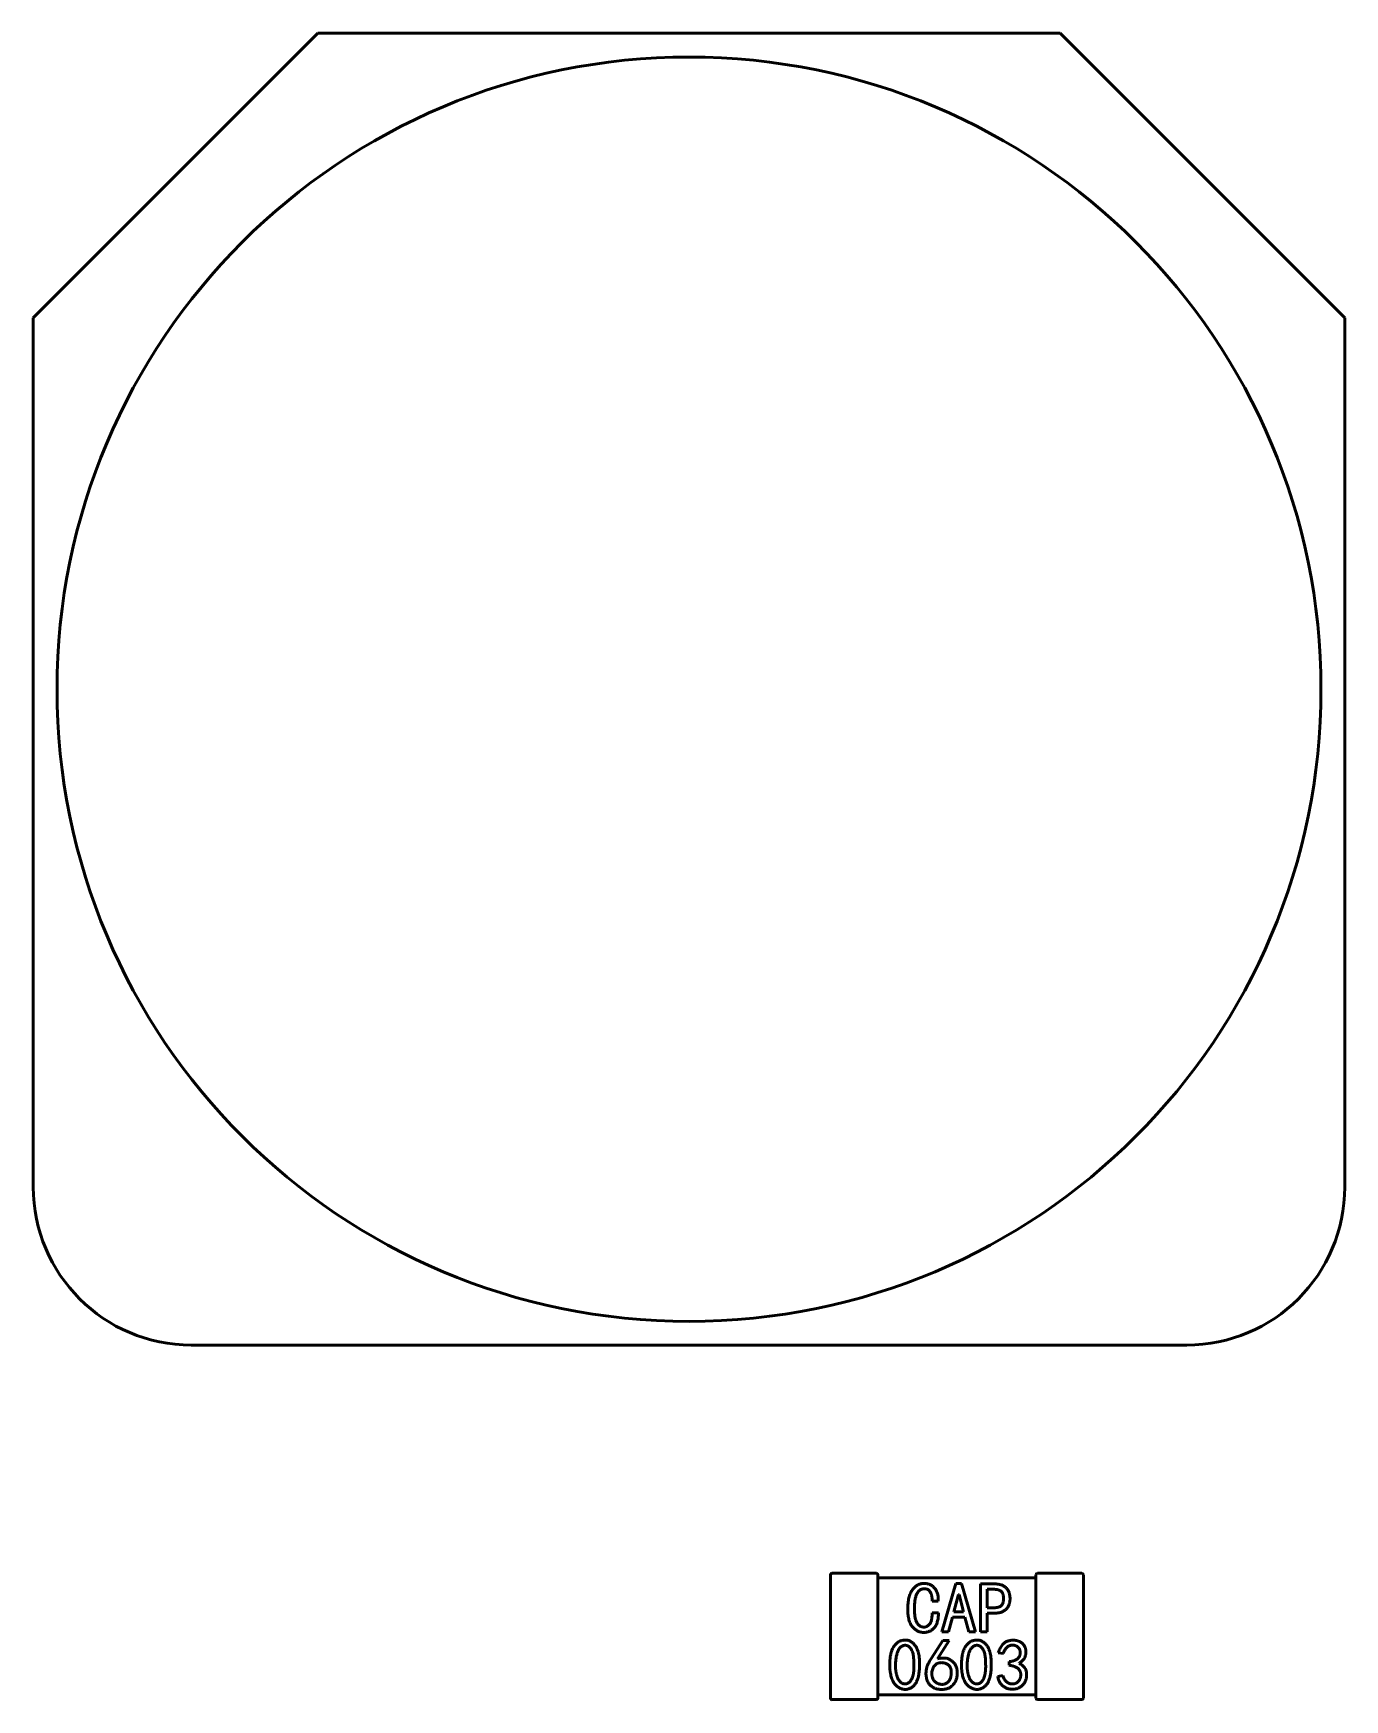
# Model space of a CAD drawing. Header units: inches. Extents: x 5.31 to 11.69, y 3.53 to 7.47.
# Drawn here: x 6.5418 to 6.8686, y 5.4417 to 5.8568 of the extents above; entities that cross this region are included whole.
import ezdxf

# ---------------------------------------------------------------- set-up
doc = ezdxf.new("R2010")
doc.units = ezdxf.units.IN
doc.header["$MEASUREMENT"] = 0
doc.layers.add('Visible (ANSI)', color=7, linetype='Continuous', lineweight=50)

msp = doc.modelspace()

# ---------------------------------------------------------------- linework, layer by layer
at = {"layer": 'Visible (ANSI)'}
for p, q in [((6.54178, 5.78596), (6.61265, 5.85683)), ((6.61265, 5.85683), (6.79769, 5.85683)), ((6.79769, 5.85683), (6.86855, 5.78596)), ((6.54178, 5.56943), (6.54178, 5.78596)), ((6.86855, 5.78596), (6.86855, 5.56943)), ((6.82918, 5.53006), (6.58115, 5.53006)), ((6.74044, 5.44212), (6.74044, 5.47283)), ((6.74083, 5.47322), (6.75186, 5.47322)), ((6.75225, 5.47283), (6.75225, 5.44212)), ((6.79162, 5.47204), (6.75225, 5.47204)), ((6.79162, 5.44212), (6.79162, 5.47283)), ((6.79202, 5.47322), (6.80304, 5.47322)), ((6.80343, 5.47283), (6.80343, 5.44212)), ((6.7682, 5.45862), (6.77169, 5.47069)), ((6.77231, 5.4679), (6.7712, 5.46364)), ((6.77169, 5.47069), (6.77308, 5.47069)), ((6.77245, 5.4679), (6.77231, 5.4679)), ((6.77357, 5.46364), (6.77245, 5.4679)), ((6.77308, 5.47069), (6.77657, 5.45862)), ((6.77783, 5.45862), (6.77783, 5.47055)), ((6.77783, 5.47055), (6.78146, 5.47055)), ((6.77943, 5.46922), (6.77943, 5.46462)), ((6.78104, 5.46922), (6.77943, 5.46922)), ((6.76729, 5.46629), (6.76575, 5.46629)), ((6.76575, 5.46336), (6.76736, 5.46336)), ((6.7712, 5.46364), (6.77357, 5.46364)), ((6.77943, 5.46462), (6.78104, 5.46462)), ((6.78146, 5.46329), (6.77943, 5.46329)), ((6.77943, 5.46329), (6.77943, 5.45862)), ((6.76987, 5.45862), (6.7682, 5.45862)), ((6.77085, 5.46231), (6.76987, 5.45862)), ((6.77392, 5.46231), (6.77085, 5.46231)), ((6.7749, 5.45862), (6.77392, 5.46231)), ((6.77657, 5.45862), (6.7749, 5.45862)), ((6.77943, 5.45862), (6.77783, 5.45862)), ((6.76556, 5.45204), (6.76842, 5.4565)), ((6.77002, 5.4565), (6.76709, 5.4519)), ((6.76842, 5.4565), (6.77002, 5.4565)), ((6.7835, 5.45322), (6.78224, 5.45343)), ((6.78496, 5.45029), (6.78496, 5.4512)), ((6.7821, 5.4475), (6.78336, 5.44771)), ((6.79162, 5.44291), (6.75225, 5.44291)), ((6.75186, 5.44173), (6.74083, 5.44173)), ((6.80304, 5.44173), (6.79202, 5.44173))]:
    msp.add_line(p, q, dxfattribs=at)
msp.add_circle((6.70517, 5.69344), 0.15748, dxfattribs=at)
for centre, radius, start, end in [((6.58115, 5.56943), 0.03937, 180, 270), ((6.82918, 5.56943), 0.03937, 270, 0), ((6.74083, 5.47283), 0.000394, 90, 180), ((6.75186, 5.47283), 0.000394, 0, 90), ((6.79202, 5.47283), 0.000394, 90, 180), ((6.80304, 5.47283), 0.000394, 0, 90), ((6.74083, 5.44212), 0.000394, 180, 270), ((6.75186, 5.44212), 0.000394, 270, 0), ((6.79202, 5.44212), 0.000394, 180, 270), ((6.80304, 5.44212), 0.000394, 270, 0)]:
    msp.add_arc(centre, radius, start, end, dxfattribs=at)
for points, knots in [([(6.75968, 5.4642), (6.75968, 5.46446), (6.75969, 5.46498), (6.75974, 5.46572), (6.75983, 5.46641), (6.75996, 5.46705), (6.76012, 5.46764), (6.76031, 5.46817), (6.76055, 5.46865), (6.76082, 5.46908), (6.76112, 5.46946), (6.76144, 5.46979), (6.76178, 5.47007), (6.76214, 5.4703), (6.76253, 5.47047), (6.76293, 5.4706), (6.76336, 5.47068), (6.76365, 5.47069), (6.7638, 5.47069)], [0, 0, 0, 0, 0.092205, 0.178611, 0.259467, 0.334725, 0.405172, 0.471102, 0.533277, 0.591841, 0.647832, 0.700703, 0.751535, 0.800933, 0.849838, 0.89856, 0.948567, 1, 1, 1, 1]), ([(6.7638, 5.46936), (6.76371, 5.46936), (6.76353, 5.46935), (6.76327, 5.4693), (6.76302, 5.46921), (6.76279, 5.46908), (6.76257, 5.46892), (6.76237, 5.46872), (6.76218, 5.46848), (6.76201, 5.46821), (6.76185, 5.46789), (6.76172, 5.46753), (6.76161, 5.46712), (6.76151, 5.46665), (6.76144, 5.46614), (6.76139, 5.46559), (6.76136, 5.46498), (6.76136, 5.46456), (6.76136, 5.46434)], [0, 0, 0, 0, 0.043892, 0.086511, 0.128347, 0.170523, 0.214318, 0.260033, 0.308106, 0.360057, 0.416389, 0.478289, 0.547099, 0.622845, 0.705838, 0.795901, 0.894045, 1, 1, 1, 1]), ([(6.7638, 5.47069), (6.76392, 5.47069), (6.76417, 5.47068), (6.76453, 5.47062), (6.76488, 5.47053), (6.76521, 5.47041), (6.76552, 5.47025), (6.76581, 5.47005), (6.76609, 5.46981), (6.76635, 5.46954), (6.76659, 5.46924), (6.76679, 5.46891), (6.76696, 5.46854), (6.7671, 5.46815), (6.7672, 5.46772), (6.76726, 5.46727), (6.7673, 5.46679), (6.76729, 5.46646), (6.76729, 5.46629)], [0, 0, 0, 0, 0.059122, 0.116375, 0.172385, 0.227298, 0.282496, 0.338522, 0.395465, 0.4548, 0.515166, 0.576426, 0.639288, 0.70433, 0.772588, 0.844239, 0.919769, 1, 1, 1, 1]), ([(6.76575, 5.46629), (6.76575, 5.46642), (6.76575, 5.46666), (6.76573, 5.46701), (6.76569, 5.46733), (6.76564, 5.46763), (6.76557, 5.46791), (6.76549, 5.46816), (6.76538, 5.46839), (6.76527, 5.4686), (6.76514, 5.46878), (6.765, 5.46893), (6.76483, 5.46907), (6.76466, 5.46918), (6.76446, 5.46926), (6.76426, 5.46932), (6.76403, 5.46936), (6.76388, 5.46936), (6.7638, 5.46936)], [0, 0, 0, 0, 0.090441, 0.174773, 0.254451, 0.328365, 0.397051, 0.461785, 0.522226, 0.579008, 0.633024, 0.68456, 0.734971, 0.785158, 0.835783, 0.888052, 0.942145, 1, 1, 1, 1]), ([(6.78355, 5.46692), (6.78355, 5.46703), (6.78355, 5.46723), (6.78352, 5.46752), (6.78347, 5.46779), (6.7834, 5.46803), (6.78331, 5.46825), (6.7832, 5.46844), (6.78308, 5.4686), (6.78293, 5.46874), (6.78276, 5.46885), (6.78257, 5.46896), (6.78236, 5.46904), (6.78214, 5.46911), (6.78189, 5.46916), (6.78162, 5.4692), (6.78134, 5.46922), (6.78114, 5.46922), (6.78104, 5.46922)], [0, 0, 0, 0, 0.080202, 0.154193, 0.222451, 0.285562, 0.344016, 0.398338, 0.450352, 0.500635, 0.551788, 0.605153, 0.660701, 0.720689, 0.783958, 0.851147, 0.923074, 1, 1, 1, 1]), ([(6.78104, 5.46462), (6.78114, 5.46462), (6.78134, 5.46462), (6.78162, 5.46465), (6.78189, 5.46468), (6.78214, 5.46473), (6.78236, 5.4648), (6.78257, 5.46489), (6.78276, 5.46499), (6.78293, 5.4651), (6.78308, 5.46524), (6.7832, 5.4654), (6.78331, 5.46559), (6.7834, 5.46581), (6.78347, 5.46605), (6.78352, 5.46632), (6.78355, 5.46661), (6.78355, 5.46682), (6.78355, 5.46692)], [0, 0, 0, 0, 0.076926, 0.148853, 0.216042, 0.279311, 0.339299, 0.394847, 0.448212, 0.499365, 0.549648, 0.601662, 0.655984, 0.714438, 0.777549, 0.845807, 0.919798, 1, 1, 1, 1]), ([(6.78146, 5.47055), (6.7816, 5.47055), (6.78188, 5.47054), (6.78228, 5.47049), (6.78266, 5.47042), (6.78301, 5.47032), (6.78334, 5.47018), (6.78364, 5.47001), (6.78393, 5.46981), (6.78418, 5.46958), (6.78442, 5.46932), (6.78461, 5.46904), (6.78478, 5.46874), (6.78492, 5.46842), (6.78503, 5.46808), (6.7851, 5.46771), (6.78515, 5.46732), (6.78516, 5.46706), (6.78516, 5.46692)], [0, 0, 0, 0, 0.072234, 0.140917, 0.206004, 0.268948, 0.329691, 0.388603, 0.447091, 0.505686, 0.564282, 0.62205, 0.680194, 0.739724, 0.800984, 0.864345, 0.930405, 1, 1, 1, 1]), ([(6.78516, 5.46692), (6.78516, 5.46679), (6.78515, 5.46652), (6.7851, 5.46613), (6.78503, 5.46577), (6.78492, 5.46542), (6.78478, 5.4651), (6.78461, 5.4648), (6.78442, 5.46452), (6.78418, 5.46427), (6.78393, 5.46403), (6.78364, 5.46384), (6.78334, 5.46367), (6.78301, 5.46353), (6.78266, 5.46342), (6.78228, 5.46335), (6.78188, 5.4633), (6.7816, 5.46329), (6.78146, 5.46329)], [0, 0, 0, 0, 0.069599, 0.135663, 0.199028, 0.259871, 0.319809, 0.377956, 0.435728, 0.494327, 0.552926, 0.611417, 0.670333, 0.730909, 0.793984, 0.859075, 0.927762, 1, 1, 1, 1]), ([(6.76373, 5.45848), (6.76359, 5.45848), (6.76332, 5.45849), (6.76292, 5.45855), (6.76254, 5.45866), (6.76217, 5.45881), (6.76182, 5.459), (6.76148, 5.45924), (6.76116, 5.45952), (6.76086, 5.45983), (6.76058, 5.4602), (6.76034, 5.46062), (6.76013, 5.46109), (6.75997, 5.46162), (6.75984, 5.46219), (6.75975, 5.46282), (6.75969, 5.46349), (6.75968, 5.46396), (6.75968, 5.4642)], [0, 0, 0, 0, 0.052182, 0.102997, 0.153018, 0.203295, 0.2536, 0.305613, 0.359049, 0.414918, 0.473394, 0.534337, 0.599069, 0.668523, 0.742472, 0.822342, 0.908195, 1, 1, 1, 1]), ([(6.76136, 5.46434), (6.76136, 5.46414), (6.76136, 5.46375), (6.76139, 5.46319), (6.76144, 5.46268), (6.76151, 5.46221), (6.76161, 5.4618), (6.76172, 5.46142), (6.76185, 5.4611), (6.76201, 5.46082), (6.76218, 5.46058), (6.76237, 5.46037), (6.76257, 5.4602), (6.76277, 5.46005), (6.763, 5.45994), (6.76323, 5.45986), (6.76348, 5.45981), (6.76364, 5.4598), (6.76373, 5.4598)], [0, 0, 0, 0, 0.105998, 0.203979, 0.293662, 0.376167, 0.450887, 0.519084, 0.580402, 0.635963, 0.68751, 0.735617, 0.781505, 0.825475, 0.868619, 0.911731, 0.955079, 1, 1, 1, 1]), ([(6.76736, 5.46336), (6.76735, 5.46315), (6.76733, 5.46274), (6.76727, 5.46214), (6.76718, 5.4616), (6.76706, 5.4611), (6.7669, 5.46065), (6.76672, 5.46025), (6.7665, 5.4599), (6.76625, 5.45959), (6.76598, 5.45933), (6.7657, 5.4591), (6.7654, 5.45891), (6.76509, 5.45875), (6.76477, 5.45863), (6.76443, 5.45854), (6.76409, 5.45849), (6.76385, 5.45848), (6.76373, 5.45848)], [0, 0, 0, 0, 0.093421, 0.180389, 0.260863, 0.335247, 0.404408, 0.46896, 0.529335, 0.586259, 0.641015, 0.693927, 0.745261, 0.795433, 0.845873, 0.89626, 0.947433, 1, 1, 1, 1]), ([(6.76373, 5.4598), (6.76379, 5.4598), (6.76392, 5.45981), (6.7641, 5.45985), (6.76429, 5.4599), (6.76447, 5.45998), (6.76464, 5.46009), (6.76481, 5.46021), (6.76497, 5.46036), (6.76513, 5.46053), (6.76528, 5.46074), (6.76541, 5.46099), (6.76552, 5.46128), (6.7656, 5.46162), (6.76567, 5.46199), (6.76572, 5.46241), (6.76575, 5.46287), (6.76575, 5.46319), (6.76575, 5.46336)], [0, 0, 0, 0, 0.041308, 0.082751, 0.124209, 0.166949, 0.210555, 0.256209, 0.304593, 0.355757, 0.410799, 0.471698, 0.539283, 0.614659, 0.697439, 0.789599, 0.890364, 1, 1, 1, 1]), ([(6.75523, 5.45116), (6.75523, 5.45131), (6.75525, 5.45161), (6.75528, 5.45203), (6.75533, 5.45244), (6.75539, 5.45282), (6.75546, 5.45317), (6.75554, 5.4535), (6.75564, 5.45381), (6.75578, 5.45418), (6.75599, 5.45461), (6.75629, 5.45509), (6.75664, 5.45551), (6.75697, 5.45582), (6.75725, 5.45604), (6.75748, 5.45618), (6.75772, 5.45631), (6.75797, 5.45641), (6.75824, 5.45648), (6.75851, 5.45653), (6.7588, 5.45657), (6.7591, 5.45658), (6.7594, 5.45656), (6.75969, 5.45652), (6.75997, 5.45644), (6.76025, 5.45632), (6.76051, 5.45618), (6.76076, 5.45601), (6.761, 5.4558), (6.76123, 5.45556), (6.76145, 5.4553), (6.76165, 5.45502), (6.76183, 5.45473), (6.76198, 5.45442), (6.76212, 5.45409), (6.76224, 5.45375), (6.76234, 5.45339), (6.76245, 5.45288), (6.76254, 5.4522), (6.76261, 5.45135), (6.76262, 5.45051), (6.76261, 5.44996), (6.7626, 5.44971)], [0, 0, 0, 0, 0.0140528, 0.0274087, 0.0400744, 0.052075, 0.0633532, 0.0739166, 0.0839678, 0.0933606, 0.1112888, 0.1286962, 0.1457152, 0.1626615, 0.1710659, 0.1794358, 0.1878402, 0.1962427, 0.2047956, 0.2135112, 0.2225252, 0.2318867, 0.2412553, 0.2504842, 0.2596243, 0.2687757, 0.2780514, 0.2875599, 0.2974542, 0.3078347, 0.31843, 0.3290155, 0.3397633, 0.3506207, 0.3616772, 0.3730279, 0.3846503, 0.3966097, 0.4217152, 0.448414, 0.4768103, 0.5, 0.5, 0.5, 0.5]), ([(6.76122, 5.44933), (6.76122, 5.4495), (6.76123, 5.44989), (6.76122, 5.45049), (6.76121, 5.45113), (6.76117, 5.45173), (6.76113, 5.45231), (6.76106, 5.45286), (6.76092, 5.45338), (6.76074, 5.45388), (6.76055, 5.45427), (6.76036, 5.45455), (6.76022, 5.45474), (6.76006, 5.4549), (6.75989, 5.45503), (6.75971, 5.45514), (6.75951, 5.45521), (6.75931, 5.45526), (6.7591, 5.45529), (6.75889, 5.45528), (6.75868, 5.45524), (6.75847, 5.45518), (6.75827, 5.45509), (6.75808, 5.45496), (6.7579, 5.4548), (6.75773, 5.45462), (6.75756, 5.45441), (6.7574, 5.45416), (6.75725, 5.45389), (6.75712, 5.45358), (6.75701, 5.45324), (6.75691, 5.45287), (6.75682, 5.45247), (6.75675, 5.45204), (6.75671, 5.45174), (6.75669, 5.45158)], [0.5, 0.5, 0.5, 0.5, 0.5216727, 0.5501262, 0.5771551, 0.6029998, 0.6275617, 0.6510642, 0.6739323, 0.6963001, 0.7186409, 0.7294081, 0.7394669, 0.7491362, 0.7582472, 0.7671381, 0.7758003, 0.7847606, 0.7938576, 0.8030133, 0.8119695, 0.8210022, 0.830276, 0.8399106, 0.8500062, 0.8608476, 0.8724556, 0.884813, 0.8980334, 0.9121661, 0.927441, 0.943816, 0.9613154, 0.9799887, 1, 1, 1, 1]), ([(6.77309, 5.45116), (6.7731, 5.45131), (6.77311, 5.45161), (6.77315, 5.45203), (6.7732, 5.45244), (6.77326, 5.45282), (6.77333, 5.45317), (6.77341, 5.4535), (6.77351, 5.45381), (6.77365, 5.45418), (6.77386, 5.45461), (6.77416, 5.45509), (6.77451, 5.45551), (6.77484, 5.45582), (6.77512, 5.45604), (6.77535, 5.45618), (6.77559, 5.45631), (6.77584, 5.45641), (6.77611, 5.45648), (6.77638, 5.45653), (6.77667, 5.45657), (6.77697, 5.45658), (6.77727, 5.45656), (6.77756, 5.45652), (6.77784, 5.45644), (6.77812, 5.45632), (6.77838, 5.45618), (6.77863, 5.45601), (6.77887, 5.4558), (6.7791, 5.45556), (6.77932, 5.4553), (6.77952, 5.45502), (6.77969, 5.45473), (6.77985, 5.45442), (6.77999, 5.45409), (6.78011, 5.45375), (6.78021, 5.45339), (6.78032, 5.45288), (6.78041, 5.4522), (6.78048, 5.45135), (6.78049, 5.45051), (6.78048, 5.44996), (6.78047, 5.44971)], [0, 0, 0, 0, 0.0140528, 0.0274087, 0.0400744, 0.052075, 0.0633532, 0.0739166, 0.0839678, 0.0933606, 0.1112888, 0.1286962, 0.1457152, 0.1626615, 0.1710659, 0.1794358, 0.1878402, 0.1962427, 0.2047956, 0.2135112, 0.2225252, 0.2318867, 0.2412553, 0.2504842, 0.2596243, 0.2687757, 0.2780514, 0.2875599, 0.2974542, 0.3078347, 0.31843, 0.3290155, 0.3397633, 0.3506207, 0.3616772, 0.3730279, 0.3846503, 0.3966097, 0.4217152, 0.448414, 0.4768103, 0.5, 0.5, 0.5, 0.5]), ([(6.77908, 5.44933), (6.77909, 5.4495), (6.7791, 5.44989), (6.77909, 5.45049), (6.77908, 5.45113), (6.77904, 5.45173), (6.779, 5.45231), (6.77893, 5.45286), (6.77879, 5.45338), (6.77861, 5.45388), (6.77842, 5.45427), (6.77823, 5.45455), (6.77809, 5.45474), (6.77793, 5.4549), (6.77776, 5.45503), (6.77758, 5.45514), (6.77738, 5.45521), (6.77718, 5.45526), (6.77697, 5.45529), (6.77675, 5.45528), (6.77654, 5.45524), (6.77634, 5.45518), (6.77614, 5.45509), (6.77595, 5.45496), (6.77577, 5.4548), (6.7756, 5.45462), (6.77542, 5.45441), (6.77527, 5.45416), (6.77512, 5.45389), (6.77499, 5.45358), (6.77488, 5.45324), (6.77477, 5.45287), (6.77469, 5.45247), (6.77462, 5.45204), (6.77458, 5.45174), (6.77456, 5.45158)], [0.5, 0.5, 0.5, 0.5, 0.5216727, 0.5501262, 0.5771551, 0.6029998, 0.6275617, 0.6510642, 0.6739323, 0.6963001, 0.7186409, 0.7294081, 0.7394669, 0.7491362, 0.7582472, 0.7671381, 0.7758003, 0.7847606, 0.7938576, 0.8030133, 0.8119695, 0.8210022, 0.830276, 0.8399106, 0.8500062, 0.8608476, 0.8724556, 0.884813, 0.8980334, 0.9121661, 0.927441, 0.943816, 0.9613154, 0.9799887, 1, 1, 1, 1]), ([(6.78224, 5.45343), (6.78231, 5.45363), (6.78245, 5.45403), (6.78272, 5.45458), (6.78303, 5.45508), (6.78332, 5.45546), (6.78358, 5.45573), (6.78379, 5.4559), (6.78401, 5.45606), (6.78425, 5.45619), (6.78451, 5.45631), (6.78479, 5.45639), (6.78508, 5.45646), (6.78538, 5.45651), (6.78569, 5.45653), (6.78598, 5.45654), (6.78627, 5.45653), (6.78656, 5.4565), (6.78683, 5.45645), (6.78709, 5.45638), (6.78734, 5.45629), (6.78758, 5.45619), (6.7878, 5.45607), (6.78802, 5.45594), (6.78821, 5.45578), (6.78838, 5.45562), (6.78854, 5.45543), (6.78868, 5.45523), (6.7888, 5.45502), (6.78891, 5.45479), (6.78899, 5.45456), (6.78906, 5.45431), (6.7891, 5.45406), (6.78913, 5.45381), (6.78913, 5.45355), (6.78911, 5.45328), (6.78907, 5.45301), (6.78901, 5.45273), (6.78893, 5.45246), (6.78881, 5.45219), (6.78866, 5.45193), (6.78847, 5.45168), (6.78825, 5.45144), (6.788, 5.45121), (6.78772, 5.45099), (6.78751, 5.45085), (6.7874, 5.45078)], [0, 0, 0, 0, 0.047464, 0.092489, 0.135475, 0.176967, 0.19729, 0.217416, 0.237371, 0.257814, 0.278354, 0.299538, 0.321419, 0.344134, 0.367049, 0.388941, 0.410276, 0.431124, 0.451242, 0.470905, 0.490465, 0.509731, 0.528716, 0.547033, 0.565043, 0.582814, 0.600504, 0.618245, 0.636491, 0.654887, 0.673486, 0.691996, 0.710771, 0.729498, 0.74872, 0.768176, 0.78836, 0.809187, 0.830314, 0.851781, 0.873876, 0.896598, 0.920447, 0.945498, 0.97192, 1, 1, 1, 1]), ([(6.78496, 5.4512), (6.78508, 5.45121), (6.78531, 5.45123), (6.78564, 5.4513), (6.78594, 5.45137), (6.78622, 5.45145), (6.78648, 5.45156), (6.78671, 5.45168), (6.78691, 5.45181), (6.78709, 5.45196), (6.78725, 5.45213), (6.78738, 5.4523), (6.78749, 5.45249), (6.78757, 5.45269), (6.78763, 5.4529), (6.78768, 5.45313), (6.78769, 5.45336), (6.78769, 5.45361), (6.78766, 5.45385), (6.78761, 5.45408), (6.78753, 5.45429), (6.78743, 5.45448), (6.7873, 5.45466), (6.78715, 5.45482), (6.78697, 5.45496), (6.78678, 5.45508), (6.78657, 5.45517), (6.78635, 5.45525), (6.78613, 5.4553), (6.78591, 5.45533), (6.78569, 5.45533), (6.78546, 5.4553), (6.78522, 5.45526), (6.78499, 5.45518), (6.78476, 5.45508), (6.78454, 5.45493), (6.78434, 5.45474), (6.78414, 5.45451), (6.78396, 5.45424), (6.78379, 5.45394), (6.78363, 5.4536), (6.78354, 5.45335), (6.7835, 5.45322)], [0, 0, 0, 0, 0.034628, 0.06703, 0.097477, 0.125663, 0.152237, 0.177388, 0.200923, 0.223553, 0.245394, 0.266734, 0.28766, 0.308692, 0.330142, 0.352103, 0.374998, 0.398853, 0.422863, 0.445331, 0.467017, 0.488239, 0.509078, 0.53021, 0.551813, 0.574247, 0.597043, 0.6192, 0.640821, 0.662307, 0.68415, 0.706385, 0.729232, 0.75321, 0.777811, 0.803296, 0.83013, 0.858778, 0.890043, 0.923767, 0.960273, 1, 1, 1, 1]), ([(6.7626, 5.44971), (6.7626, 5.44964), (6.76258, 5.4494), (6.76256, 5.44901), (6.76251, 5.44855), (6.76244, 5.44811), (6.76237, 5.44769), (6.76227, 5.44729), (6.76216, 5.44692), (6.76204, 5.44657), (6.7619, 5.44625), (6.76174, 5.44594), (6.76156, 5.44566), (6.76137, 5.44541), (6.76116, 5.44517), (6.76092, 5.44497), (6.76067, 5.44479), (6.7604, 5.44463), (6.76011, 5.44449), (6.75982, 5.44439), (6.75952, 5.44432), (6.75922, 5.44428), (6.75892, 5.44428), (6.75863, 5.4443), (6.75833, 5.44437), (6.75803, 5.44447), (6.75774, 5.4446), (6.75745, 5.44475), (6.75719, 5.44492), (6.75695, 5.4451), (6.75673, 5.44529), (6.75653, 5.44549), (6.75635, 5.4457), (6.75619, 5.44593), (6.75602, 5.44625), (6.75583, 5.44667), (6.75564, 5.44718), (6.75548, 5.4477), (6.75538, 5.44815), (6.75531, 5.44852), (6.75528, 5.44883), (6.75524, 5.44916), (6.75522, 5.44951), (6.75521, 5.44989), (6.75521, 5.45029), (6.75521, 5.45072), (6.75522, 5.45101), (6.75523, 5.45116)], [0.5, 0.5, 0.5, 0.5, 0.5069884, 0.5221878, 0.5367062, 0.5505651, 0.5637741, 0.5764701, 0.588514, 0.6000702, 0.6111588, 0.621801, 0.6320264, 0.6420439, 0.6518046, 0.6614634, 0.6711588, 0.6808834, 0.6907698, 0.700617, 0.7100661, 0.71942, 0.7286957, 0.7380134, 0.7474266, 0.7571703, 0.7673168, 0.7774938, 0.787206, 0.796546, 0.8056357, 0.8144759, 0.8231814, 0.8317719, 0.840256, 0.8572909, 0.8741886, 0.8912076, 0.9082495, 0.9171735, 0.9268475, 0.9372166, 0.9482852, 0.9600678, 0.9726511, 0.9859602, 1, 1, 1, 1]), ([(6.75669, 5.45158), (6.75667, 5.45142), (6.75665, 5.45111), (6.75662, 5.45065), (6.75661, 5.45021), (6.75662, 5.44977), (6.75664, 5.44935), (6.75669, 5.44894), (6.75675, 5.44855), (6.75683, 5.44817), (6.75692, 5.44781), (6.75703, 5.44747), (6.75715, 5.44716), (6.75729, 5.44688), (6.75744, 5.44663), (6.7576, 5.4464), (6.75778, 5.4462), (6.75798, 5.44603), (6.75818, 5.44589), (6.75838, 5.44578), (6.75859, 5.4457), (6.75879, 5.44565), (6.759, 5.44564), (6.75921, 5.44565), (6.75942, 5.44571), (6.75963, 5.44578), (6.75983, 5.44589), (6.76002, 5.44603), (6.76019, 5.44618), (6.76035, 5.44636), (6.7605, 5.44657), (6.76063, 5.4468), (6.76075, 5.44705), (6.76088, 5.44742), (6.76102, 5.44792), (6.76114, 5.44853), (6.7612, 5.44901), (6.76121, 5.44928), (6.76122, 5.44933)], [0, 0, 0, 0, 0.0202676, 0.0399279, 0.0590087, 0.0775383, 0.0955473, 0.112962, 0.1300407, 0.1466937, 0.1626347, 0.1775955, 0.1917458, 0.2050126, 0.2174759, 0.2293863, 0.2407882, 0.2518054, 0.2623304, 0.2720997, 0.2814187, 0.2903538, 0.2992008, 0.3080477, 0.3171153, 0.3266796, 0.3364489, 0.3462692, 0.3561874, 0.3664994, 0.377178, 0.3883944, 0.4001863, 0.4127835, 0.4389285, 0.4656814, 0.4932039, 0.5, 0.5, 0.5, 0.5]), ([(6.76709, 5.4519), (6.76725, 5.45193), (6.76754, 5.45201), (6.76798, 5.45208), (6.76839, 5.45211), (6.76878, 5.45211), (6.76914, 5.45208), (6.76948, 5.45201), (6.7698, 5.4519), (6.77009, 5.45176), (6.77036, 5.4516), (6.7706, 5.45144), (6.77083, 5.45127), (6.77103, 5.45109), (6.7712, 5.45091), (6.77135, 5.45072), (6.77149, 5.45053), (6.77163, 5.45026), (6.77177, 5.44992), (6.7719, 5.44949), (6.77198, 5.44904), (6.77202, 5.44858), (6.77202, 5.44811), (6.77197, 5.44765), (6.77188, 5.44718), (6.77174, 5.44673), (6.77156, 5.44628), (6.7713, 5.44586), (6.77099, 5.44546), (6.77068, 5.44514), (6.77041, 5.44491), (6.77018, 5.44476), (6.76993, 5.44463), (6.76965, 5.44452), (6.76936, 5.44443), (6.76905, 5.44436), (6.76873, 5.44431), (6.76838, 5.44429), (6.76804, 5.44428), (6.7677, 5.44429), (6.76737, 5.44433), (6.76706, 5.44438), (6.76676, 5.44445), (6.76647, 5.44455), (6.7662, 5.44467), (6.76594, 5.44481), (6.76569, 5.44496), (6.76547, 5.44514), (6.76527, 5.44532), (6.76508, 5.44552), (6.76492, 5.44574), (6.76477, 5.44598), (6.76464, 5.44622), (6.76451, 5.44657), (6.76437, 5.44701), (6.76427, 5.44754), (6.76421, 5.44807), (6.76422, 5.44841), (6.76423, 5.44858)], [0, 0, 0, 0, 0.023391, 0.04518, 0.065609, 0.084817, 0.102822, 0.119949, 0.136431, 0.152468, 0.167973, 0.182535, 0.196417, 0.209572, 0.222069, 0.234088, 0.245597, 0.256768, 0.278695, 0.300859, 0.323262, 0.346264, 0.369442, 0.39262, 0.41585, 0.439388, 0.463147, 0.487371, 0.512473, 0.538732, 0.552193, 0.565797, 0.57983, 0.594241, 0.609268, 0.624866, 0.64131, 0.658654, 0.676074, 0.692739, 0.708959, 0.724686, 0.739873, 0.754897, 0.769525, 0.784131, 0.798412, 0.812372, 0.82606, 0.839566, 0.853089, 0.866663, 0.880351, 0.894428, 0.922259, 0.948904, 0.97477, 1, 1, 1, 1]), ([(6.76423, 5.44858), (6.76424, 5.44874), (6.76427, 5.44906), (6.76435, 5.44951), (6.76446, 5.44992), (6.76461, 5.4503), (6.7648, 5.45068), (6.76501, 5.4511), (6.76527, 5.45155), (6.76546, 5.45187), (6.76556, 5.45204)], [0, 0, 0, 0, 0.130375, 0.252443, 0.364577, 0.470289, 0.579839, 0.704817, 0.844746, 1, 1, 1, 1]), ([(6.7699, 5.45029), (6.76988, 5.45031), (6.7698, 5.45039), (6.76964, 5.45051), (6.76942, 5.45063), (6.76919, 5.45074), (6.76896, 5.45083), (6.76872, 5.45089), (6.76847, 5.45093), (6.76821, 5.45095), (6.76795, 5.45095), (6.76768, 5.45092), (6.76743, 5.45088), (6.76718, 5.45081), (6.76696, 5.45071), (6.76675, 5.45059), (6.76656, 5.45045), (6.76639, 5.45028), (6.76624, 5.45009), (6.76607, 5.4498), (6.7659, 5.44942), (6.76575, 5.44894), (6.76568, 5.44845), (6.76568, 5.44803), (6.76572, 5.44771), (6.76576, 5.44747), (6.76582, 5.44724), (6.7659, 5.44703), (6.766, 5.44682), (6.76611, 5.44663), (6.76624, 5.44645), (6.76634, 5.44633), (6.76639, 5.44628)], [0.5, 0.5, 0.5, 0.5, 0.5048917, 0.5204634, 0.5361737, 0.5515057, 0.5666445, 0.5818531, 0.5972232, 0.612897, 0.6288484, 0.6451769, 0.6613788, 0.6768686, 0.6915922, 0.7061661, 0.7205713, 0.7349773, 0.7498258, 0.7652105, 0.7960952, 0.8262278, 0.8563791, 0.886859, 0.902102, 0.916722, 0.9309749, 0.9449128, 0.9586896, 0.972422, 0.9862277, 1, 1, 1, 1]), ([(6.76639, 5.44628), (6.76645, 5.44622), (6.76656, 5.44612), (6.76673, 5.44598), (6.76692, 5.44586), (6.76713, 5.44576), (6.76734, 5.44567), (6.76757, 5.44562), (6.76782, 5.44557), (6.76807, 5.44554), (6.76832, 5.44553), (6.76857, 5.44556), (6.76881, 5.4456), (6.76903, 5.44568), (6.76925, 5.44578), (6.76945, 5.44591), (6.76964, 5.44606), (6.76982, 5.44624), (6.76998, 5.44644), (6.77013, 5.44667), (6.77025, 5.44692), (6.77034, 5.44719), (6.77042, 5.44748), (6.77047, 5.44779), (6.77051, 5.44813), (6.77052, 5.44848), (6.77051, 5.44882), (6.77047, 5.44915), (6.77039, 5.44944), (6.7703, 5.44971), (6.77018, 5.44996), (6.77004, 5.45015), (6.76994, 5.45025), (6.7699, 5.45029)], [0, 0, 0, 0, 0.0137397, 0.027577, 0.0412036, 0.0551173, 0.0691657, 0.0837233, 0.0986831, 0.1143974, 0.1300354, 0.1451056, 0.1597555, 0.1740886, 0.1885714, 0.2031187, 0.217942, 0.2334647, 0.2492992, 0.2655542, 0.2824347, 0.2999211, 0.3181923, 0.3374315, 0.3579073, 0.3797104, 0.4012029, 0.4212615, 0.4397633, 0.4569947, 0.4735228, 0.4892562, 0.5, 0.5, 0.5, 0.5]), ([(6.78047, 5.44971), (6.78047, 5.44964), (6.78045, 5.4494), (6.78043, 5.44901), (6.78038, 5.44855), (6.78031, 5.44811), (6.78024, 5.44769), (6.78014, 5.44729), (6.78003, 5.44692), (6.77991, 5.44657), (6.77976, 5.44625), (6.77961, 5.44594), (6.77943, 5.44566), (6.77924, 5.44541), (6.77903, 5.44517), (6.77879, 5.44497), (6.77854, 5.44479), (6.77827, 5.44463), (6.77798, 5.44449), (6.77769, 5.44439), (6.77739, 5.44432), (6.77709, 5.44428), (6.77679, 5.44428), (6.77649, 5.4443), (6.7762, 5.44437), (6.7759, 5.44447), (6.77561, 5.4446), (6.77532, 5.44475), (6.77506, 5.44492), (6.77482, 5.4451), (6.7746, 5.44529), (6.7744, 5.44549), (6.77422, 5.4457), (6.77406, 5.44593), (6.77389, 5.44625), (6.7737, 5.44667), (6.77351, 5.44718), (6.77335, 5.4477), (6.77325, 5.44815), (6.77318, 5.44852), (6.77314, 5.44883), (6.77311, 5.44916), (6.77309, 5.44951), (6.77308, 5.44989), (6.77307, 5.45029), (6.77308, 5.45072), (6.77309, 5.45101), (6.77309, 5.45116)], [0.5, 0.5, 0.5, 0.5, 0.5069884, 0.5221878, 0.5367062, 0.5505651, 0.5637741, 0.5764701, 0.588514, 0.6000702, 0.6111588, 0.621801, 0.6320264, 0.6420439, 0.6518046, 0.6614634, 0.6711588, 0.6808834, 0.6907698, 0.700617, 0.7100661, 0.71942, 0.7286957, 0.7380134, 0.7474266, 0.7571703, 0.7673168, 0.7774938, 0.787206, 0.796546, 0.8056357, 0.8144759, 0.8231814, 0.8317719, 0.840256, 0.8572909, 0.8741886, 0.8912076, 0.9082495, 0.9171735, 0.9268475, 0.9372166, 0.9482852, 0.9600678, 0.9726511, 0.9859602, 1, 1, 1, 1]), ([(6.77456, 5.45158), (6.77454, 5.45142), (6.77451, 5.45111), (6.77449, 5.45065), (6.77448, 5.45021), (6.77449, 5.44977), (6.77451, 5.44935), (6.77456, 5.44894), (6.77462, 5.44855), (6.7747, 5.44817), (6.77479, 5.44781), (6.7749, 5.44747), (6.77502, 5.44716), (6.77516, 5.44688), (6.77531, 5.44663), (6.77547, 5.4464), (6.77565, 5.4462), (6.77585, 5.44603), (6.77604, 5.44589), (6.77625, 5.44578), (6.77645, 5.4457), (6.77666, 5.44565), (6.77687, 5.44564), (6.77708, 5.44565), (6.77729, 5.44571), (6.7775, 5.44578), (6.7777, 5.44589), (6.77789, 5.44603), (6.77806, 5.44618), (6.77822, 5.44636), (6.77837, 5.44657), (6.7785, 5.4468), (6.77861, 5.44705), (6.77875, 5.44742), (6.77889, 5.44792), (6.77901, 5.44853), (6.77907, 5.44901), (6.77908, 5.44928), (6.77908, 5.44933)], [0, 0, 0, 0, 0.0202676, 0.0399279, 0.0590087, 0.0775383, 0.0955473, 0.112962, 0.1300407, 0.1466937, 0.1626347, 0.1775955, 0.1917458, 0.2050126, 0.2174759, 0.2293863, 0.2407882, 0.2518054, 0.2623304, 0.2720997, 0.2814187, 0.2903538, 0.2992008, 0.3080477, 0.3171153, 0.3266796, 0.3364489, 0.3462692, 0.3561874, 0.3664994, 0.377178, 0.3883944, 0.4001863, 0.4127835, 0.4389285, 0.4656814, 0.4932039, 0.5, 0.5, 0.5, 0.5]), ([(6.7874, 5.45078), (6.78756, 5.45071), (6.78787, 5.45056), (6.78827, 5.45027), (6.78862, 5.44992), (6.78887, 5.4496), (6.78903, 5.44931), (6.78913, 5.44907), (6.7892, 5.44882), (6.78926, 5.44855), (6.78929, 5.44827), (6.7893, 5.44797), (6.78929, 5.44765), (6.78926, 5.44732), (6.7892, 5.44699), (6.78912, 5.44668), (6.789, 5.44638), (6.78887, 5.44609), (6.7887, 5.44582), (6.7885, 5.44557), (6.78828, 5.44534), (6.78803, 5.44512), (6.78777, 5.44493), (6.78749, 5.44476), (6.78721, 5.44462), (6.78692, 5.4445), (6.78662, 5.44442), (6.7863, 5.44436), (6.78598, 5.44432), (6.78566, 5.44432), (6.78534, 5.44434), (6.78502, 5.44439), (6.78471, 5.44445), (6.78442, 5.44455), (6.78413, 5.44466), (6.78386, 5.44481), (6.7836, 5.44497), (6.78335, 5.44516), (6.78312, 5.44537), (6.78291, 5.44561), (6.78271, 5.44586), (6.78255, 5.44615), (6.7824, 5.44645), (6.78228, 5.44678), (6.78217, 5.44713), (6.78212, 5.44738), (6.7821, 5.4475)], [0, 0, 0, 0, 0.035383, 0.069271, 0.102562, 0.13598, 0.153016, 0.170471, 0.18839, 0.206995, 0.226425, 0.246968, 0.268573, 0.291521, 0.314508, 0.336877, 0.358774, 0.380226, 0.401933, 0.423495, 0.445535, 0.468112, 0.490768, 0.512776, 0.534543, 0.556006, 0.577352, 0.598978, 0.62087, 0.643351, 0.665697, 0.687524, 0.70891, 0.729901, 0.750936, 0.771916, 0.792835, 0.814322, 0.835871, 0.857552, 0.879571, 0.901943, 0.924978, 0.949008, 0.973929, 1, 1, 1, 1]), ([(6.78336, 5.44771), (6.7834, 5.44756), (6.7835, 5.44728), (6.78371, 5.44688), (6.78396, 5.44652), (6.7842, 5.44625), (6.78442, 5.44607), (6.78459, 5.44595), (6.78477, 5.44585), (6.78497, 5.44577), (6.78517, 5.44571), (6.78538, 5.44567), (6.7856, 5.44565), (6.78583, 5.44564), (6.78606, 5.44567), (6.78628, 5.44571), (6.78649, 5.44577), (6.78668, 5.44585), (6.78686, 5.44596), (6.78704, 5.44609), (6.78719, 5.44624), (6.78734, 5.44641), (6.78747, 5.4466), (6.78758, 5.44679), (6.78767, 5.44699), (6.78774, 5.4472), (6.78779, 5.44741), (6.78782, 5.44763), (6.78783, 5.44786), (6.78783, 5.44809), (6.7878, 5.44832), (6.78775, 5.44854), (6.78769, 5.44874), (6.78761, 5.44893), (6.78751, 5.44911), (6.78739, 5.44927), (6.78725, 5.44942), (6.78709, 5.44956), (6.78691, 5.44969), (6.7867, 5.44981), (6.78647, 5.44991), (6.78622, 5.45001), (6.78594, 5.45009), (6.78564, 5.45017), (6.78531, 5.45024), (6.78508, 5.45027), (6.78496, 5.45029)], [0, 0, 0, 0, 0.042155, 0.082797, 0.122177, 0.161495, 0.180875, 0.199813, 0.218676, 0.237473, 0.256684, 0.276307, 0.296404, 0.317356, 0.338391, 0.358521, 0.378182, 0.39747, 0.416687, 0.436037, 0.455851, 0.476407, 0.497042, 0.517393, 0.537303, 0.557179, 0.577048, 0.597255, 0.617769, 0.638967, 0.660049, 0.680042, 0.699548, 0.718217, 0.736992, 0.755354, 0.77385, 0.792872, 0.812794, 0.833991, 0.857058, 0.881801, 0.90816, 0.936821, 0.967337, 1, 1, 1, 1])]:
    msp.add_open_spline(points, degree=3, knots=knots, dxfattribs=at)

doc.saveas('drawing.dxf')
